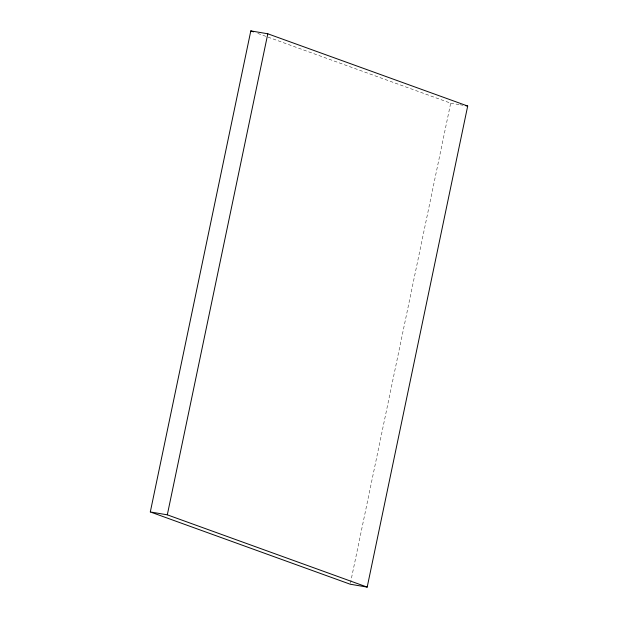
<?xml version="1.0" encoding="UTF-8"?>
<svg xmlns="http://www.w3.org/2000/svg" width="618" height="618" viewBox="0 0 618 618"><rect width="100%" height="100%" fill="white"/><g stroke="black" fill="none" stroke-linecap="round" stroke-linejoin="round"><path stroke-width="0.46" stroke-dasharray="3.09 2.32" d="M350.398 583.268L450.692 103.167L257.134 33.187M450.692 103.167L459.189 104.604M460.14 104.766L462.967 105.245"/><path stroke-width="0.93" d="M150.305 511.951L250.808 30.9L267.803 33.789L467.695 106.049L367.192 587.1L350.197 584.211L150.305 511.951L167.308 514.833L367.192 587.1M167.308 514.833L267.803 33.789M465.802 105.732L467.695 106.049M250.808 30.9L253.519 31.881"/></g></svg>
